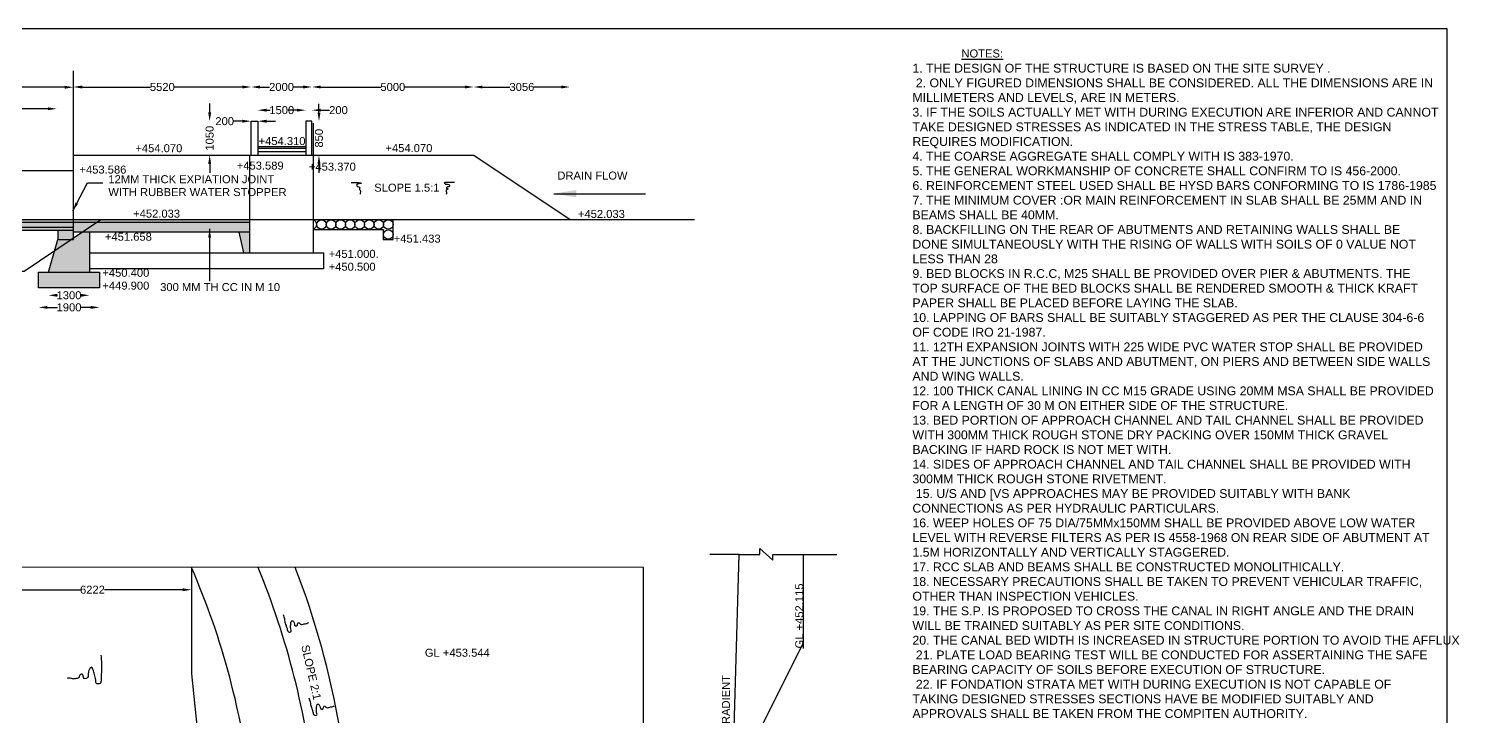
# Model space of a CAD drawing. Header units: millimetres. Extents: x 2030163 to 2138492, y 45478603 to 45539155.
# Drawn here: x 2093793 to 2138492, y 45517659 to 45539155 of the extents above; entities that cross this region are included whole.
import ezdxf

# ---------------------------------------------------------------- set-up
doc = ezdxf.new("R2010")
doc.units = ezdxf.units.MM
doc.header["$MEASUREMENT"] = 0
doc.layers.add('DRAWING', color=2, linetype='Continuous')
doc.layers.add('TEXT', color=7, linetype='Continuous')
doc.styles.get("Standard").update_dxf_attribs({"font": 'arial.ttf', "height": 250})
doc.dimstyles.get("Standard").update_dxf_attribs({"dimtxt": 300, "dimasz": 275, "dimexe": 0.18, "dimexo": 0.0625, "dimgap": 0.09, "dimtad": 0, "dimdec": 0, "dimzin": 0, "dimdsep": 46, "dimtxsty": 'Standard', "dimcen": 0.09, "dimse1": 1, "dimse2": 1, "dimadec": 0, "dimazin": 0, "dimtfac": 1, "dimtdec": 0, "dimtofl": 0, "dimtmove": 0, "dimatfit": 3, "dimfxl": 1, "dimtolj": 1, "dimtzin": 0, "dimarcsym": 0})

# ---------------------------------------------------------------- blocks, each defined once
blk = doc.blocks.new('*D59')
at = {"layer": 'Defpoints', "color": 0, "transparency": 16777216}
for p in [(2095194, 45537323), (2062902, 45534719), (2095194, 45534719)]:
    blk.add_point(p, dxfattribs=at)
at = {"layer": 'TEXT', "color": 0, "lineweight": -2, "transparency": 16777216}
for p, q in [((2063177, 45537323), (2078578, 45537323)), ((2094919, 45537323), (2079518, 45537323))]:
    blk.add_line(p, q, dxfattribs=at)
at = {"layer": 'TEXT', "color": 0, "transparency": 16777216}
for points in [[(2063177, 45537368), (2063177, 45537277), (2062902, 45537323)], [(2094919, 45537368), (2094919, 45537277), (2095194, 45537323)]]:
    blk.add_solid(points, dxfattribs=at)
at = {"layer": 'TEXT', "color": 0, "transparency": 16777216, "insert": (2079048, 45537323), "char_height": 250, "attachment_point": 5}
blk.add_mtext('\\A1;32400', dxfattribs=at)
blk = doc.blocks.new('*D64')
at = {"layer": 'Defpoints', "color": 0, "transparency": 16777216}
for p in [(2084943, 45536650), (2094669, 45536650), (2094669, 45536649)]:
    blk.add_point(p, dxfattribs=at)
at = {"layer": 'TEXT', "color": 0, "lineweight": -2, "transparency": 16777216}
for p, q in [((2085218, 45536649), (2089433, 45536649)), ((2094394, 45536649), (2090179, 45536649))]:
    blk.add_line(p, q, dxfattribs=at)
at = {"layer": 'TEXT', "color": 0, "transparency": 16777216}
for points in [[(2085218, 45536695), (2085218, 45536604), (2084943, 45536649)], [(2094394, 45536695), (2094394, 45536604), (2094669, 45536649)]]:
    blk.add_solid(points, dxfattribs=at)
at = {"layer": 'TEXT', "color": 0, "transparency": 16777216, "insert": (2089806, 45536649), "char_height": 250, "attachment_point": 5}
blk.add_mtext('\\A1;9800', dxfattribs=at)
blk = doc.blocks.new('*D65')
at = {"layer": 'Defpoints', "color": 0, "transparency": 16777216}
for p in [(2100746, 45536261), (2099449, 45535200), (2100746, 45535200)]:
    blk.add_point(p, dxfattribs=at)
at = {"layer": 'TEXT', "color": 0, "lineweight": -2, "transparency": 16777216}
for p, q in [((2099449, 45536536), (2099449, 45536811)), ((2099449, 45534925), (2099449, 45534650))]:
    blk.add_line(p, q, dxfattribs=at)
at = {"layer": 'TEXT', "color": 0, "transparency": 16777216}
for points in [[(2099403, 45536536), (2099495, 45536536), (2099449, 45536261)], [(2099403, 45534925), (2099495, 45534925), (2099449, 45535200)]]:
    blk.add_solid(points, dxfattribs=at)
at = {"layer": 'TEXT', "color": 0, "transparency": 16777216, "insert": (2099449, 45535730), "char_height": 250, "attachment_point": 5, "rotation": 90}
blk.add_mtext('\\A1;1050', dxfattribs=at)
blk = doc.blocks.new('*D66')
at = {"layer": 'Defpoints', "color": 0, "transparency": 16777216}
for p in [(2100746, 45536261), (2100951, 45536261), (2100951, 45536261)]:
    blk.add_point(p, dxfattribs=at)
at = {"layer": 'TEXT', "color": 0, "lineweight": -2, "transparency": 16777216}
for p, q in [((2100471, 45536261), (2100196, 45536261)), ((2101226, 45536261), (2101501, 45536261))]:
    blk.add_line(p, q, dxfattribs=at)
at = {"layer": 'TEXT', "color": 0, "transparency": 16777216}
for points in [[(2100471, 45536307), (2100471, 45536215), (2100746, 45536261)], [(2101226, 45536307), (2101226, 45536215), (2100951, 45536261)]]:
    blk.add_solid(points, dxfattribs=at)
at = {"layer": 'TEXT', "color": 0, "transparency": 16777216, "insert": (2099918, 45536261), "char_height": 250, "attachment_point": 5}
blk.add_mtext('\\A1;200', dxfattribs=at)
blk = doc.blocks.new('*D67')
at = {"layer": 'Defpoints', "color": 0, "transparency": 16777216}
for p in [(2102451, 45536606), (2100951, 45535464), (2102451, 45535464)]:
    blk.add_point(p, dxfattribs=at)
at = {"layer": 'TEXT', "color": 0, "lineweight": -2, "transparency": 16777216}
for p, q in [((2101226, 45536606), (2101340, 45536606)), ((2102176, 45536606), (2102063, 45536606))]:
    blk.add_line(p, q, dxfattribs=at)
at = {"layer": 'TEXT', "color": 0, "transparency": 16777216}
for points in [[(2101226, 45536652), (2101226, 45536560), (2100951, 45536606)], [(2102176, 45536652), (2102176, 45536560), (2102451, 45536606)]]:
    blk.add_solid(points, dxfattribs=at)
at = {"layer": 'TEXT', "color": 0, "transparency": 16777216, "insert": (2101701, 45536606), "char_height": 250, "attachment_point": 5}
blk.add_mtext('\\A1;1500', dxfattribs=at)
blk = doc.blocks.new('*D68')
at = {"layer": 'Defpoints', "color": 0, "transparency": 16777216}
for p in [(2102645, 45536606), (2102451, 45536257), (2102645, 45536257)]:
    blk.add_point(p, dxfattribs=at)
at = {"layer": 'TEXT', "color": 0, "lineweight": -2, "transparency": 16777216}
for p, q in [((2102176, 45536606), (2101901, 45536606)), ((2102920, 45536606), (2103195, 45536606))]:
    blk.add_line(p, q, dxfattribs=at)
at = {"layer": 'TEXT', "color": 0, "transparency": 16777216}
for points in [[(2102176, 45536652), (2102176, 45536560), (2102451, 45536606)], [(2102920, 45536652), (2102920, 45536560), (2102645, 45536606)]]:
    blk.add_solid(points, dxfattribs=at)
at = {"layer": 'TEXT', "color": 0, "transparency": 16777216, "insert": (2103473, 45536606), "char_height": 250, "attachment_point": 5}
blk.add_mtext('\\A1;200', dxfattribs=at)
blk = doc.blocks.new('*D69')
at = {"layer": 'Defpoints', "color": 0, "transparency": 16777216}
for p in [(2102697, 45536257), (2102864, 45536257), (2102697, 45535200)]:
    blk.add_point(p, dxfattribs=at)
at = {"layer": 'TEXT', "color": 0, "lineweight": -2, "transparency": 16777216}
for p, q in [((2102864, 45536532), (2102864, 45536807)), ((2102864, 45534925), (2102864, 45534650))]:
    blk.add_line(p, q, dxfattribs=at)
at = {"layer": 'TEXT', "color": 0, "transparency": 16777216}
for points in [[(2102818, 45536532), (2102910, 45536532), (2102864, 45536257)], [(2102818, 45534925), (2102910, 45534925), (2102864, 45535200)]]:
    blk.add_solid(points, dxfattribs=at)
at = {"layer": 'TEXT', "color": 0, "transparency": 16777216, "insert": (2102864, 45535729), "char_height": 250, "attachment_point": 5, "rotation": 90}
blk.add_mtext('\\A1;850', dxfattribs=at)
blk = doc.blocks.new('*D78')
at = {"layer": 'Defpoints', "color": 0, "transparency": 16777216}
for p in [(2094412, 45531544), (2095697, 45531544), (2095697, 45530820)]:
    blk.add_point(p, dxfattribs=at)
at = {"layer": 'TEXT', "color": 0, "lineweight": -2, "transparency": 16777216}
for p, q in [((2094687, 45530820), (2094693, 45530820)), ((2095422, 45530820), (2095415, 45530820))]:
    blk.add_line(p, q, dxfattribs=at)
at = {"layer": 'TEXT', "color": 0, "transparency": 16777216}
for points in [[(2094687, 45530866), (2094687, 45530774), (2094412, 45530820)], [(2095422, 45530866), (2095422, 45530774), (2095697, 45530820)]]:
    blk.add_solid(points, dxfattribs=at)
at = {"layer": 'TEXT', "color": 0, "transparency": 16777216, "insert": (2095054, 45530820), "char_height": 250, "attachment_point": 5}
blk.add_mtext('\\A1;1300', dxfattribs=at)
blk = doc.blocks.new('*D79')
at = {"layer": 'Defpoints', "color": 0, "transparency": 16777216}
for p in [(2094104, 45531048), (2096009, 45531048), (2094104, 45530442)]:
    blk.add_point(p, dxfattribs=at)
at = {"layer": 'TEXT', "color": 0, "lineweight": -2, "transparency": 16777216}
for p, q in [((2094379, 45530442), (2094695, 45530442)), ((2095734, 45530442), (2095418, 45530442))]:
    blk.add_line(p, q, dxfattribs=at)
at = {"layer": 'TEXT', "color": 0, "transparency": 16777216}
for points in [[(2094379, 45530488), (2094379, 45530396), (2094104, 45530442)], [(2095734, 45530488), (2095734, 45530396), (2096009, 45530442)]]:
    blk.add_solid(points, dxfattribs=at)
at = {"layer": 'TEXT', "color": 0, "transparency": 16777216, "insert": (2095056, 45530442), "char_height": 250, "attachment_point": 5}
blk.add_mtext('\\A1;1900', dxfattribs=at)
blk = doc.blocks.new('*D86')
at = {"layer": 'Defpoints', "color": 0, "transparency": 16777216}
for p in [(2092691, 45521618), (2098883, 45521618), (2098883, 45521617)]:
    blk.add_point(p, dxfattribs=at)
at = {"layer": 'TEXT', "color": 0, "lineweight": -2, "transparency": 16777216}
for p, q in [((2092966, 45521617), (2095414, 45521617)), ((2098608, 45521617), (2096160, 45521617))]:
    blk.add_line(p, q, dxfattribs=at)
at = {"layer": 'TEXT', "color": 0, "transparency": 16777216}
for points in [[(2092966, 45521663), (2092966, 45521571), (2092691, 45521617)], [(2098608, 45521663), (2098608, 45521571), (2098883, 45521617)]]:
    blk.add_solid(points, dxfattribs=at)
at = {"layer": 'TEXT', "color": 0, "transparency": 16777216, "insert": (2095787, 45521617), "char_height": 250, "attachment_point": 5}
blk.add_mtext('\\A1;6222', dxfattribs=at)
blk = doc.blocks.new('*D181')
at = {"layer": 'Defpoints', "color": 0, "transparency": 16777216}
for p in [(2095194, 45537323), (2100746, 45537330), (2100746, 45536261)]:
    blk.add_point(p, dxfattribs=at)
at = {"layer": 'TEXT', "color": 0, "lineweight": -2, "transparency": 16777216}
for p, q in [((2095469, 45537330), (2097597, 45537330)), ((2100471, 45537330), (2098343, 45537330))]:
    blk.add_line(p, q, dxfattribs=at)
at = {"layer": 'TEXT', "color": 0, "transparency": 16777216}
for points in [[(2095469, 45537376), (2095469, 45537284), (2095194, 45537330)], [(2100471, 45537376), (2100471, 45537284), (2100746, 45537330)]]:
    blk.add_solid(points, dxfattribs=at)
at = {"layer": 'TEXT', "color": 0, "transparency": 16777216, "insert": (2097970, 45537330), "char_height": 250, "attachment_point": 5}
blk.add_mtext('\\A1;5520', dxfattribs=at)
blk = doc.blocks.new('*D182')
at = {"layer": 'Defpoints', "color": 0, "transparency": 16777216}
for p in [(2102645, 45537330), (2100746, 45536261), (2102645, 45536261)]:
    blk.add_point(p, dxfattribs=at)
at = {"layer": 'TEXT', "color": 0, "lineweight": -2, "transparency": 16777216}
for p, q in [((2101021, 45537330), (2101320, 45537330)), ((2102370, 45537330), (2102070, 45537330))]:
    blk.add_line(p, q, dxfattribs=at)
at = {"layer": 'TEXT', "color": 0, "transparency": 16777216}
for points in [[(2101021, 45537376), (2101021, 45537284), (2100746, 45537330)], [(2102370, 45537376), (2102370, 45537284), (2102645, 45537330)]]:
    blk.add_solid(points, dxfattribs=at)
at = {"layer": 'TEXT', "color": 0, "transparency": 16777216, "insert": (2101695, 45537330), "char_height": 250, "attachment_point": 5}
blk.add_mtext('\\A1;2000', dxfattribs=at)
blk = doc.blocks.new('*D183')
at = {"layer": 'Defpoints', "color": 0, "transparency": 16777216}
for p in [(2102645, 45537330), (2107697, 45537330), (2107697, 45535200)]:
    blk.add_point(p, dxfattribs=at)
at = {"layer": 'TEXT', "color": 0, "lineweight": -2, "transparency": 16777216}
for p, q in [((2102920, 45537330), (2104798, 45537330)), ((2107422, 45537330), (2105544, 45537330))]:
    blk.add_line(p, q, dxfattribs=at)
at = {"layer": 'TEXT', "color": 0, "transparency": 16777216}
for points in [[(2102920, 45537376), (2102920, 45537284), (2102645, 45537330)], [(2107422, 45537376), (2107422, 45537284), (2107697, 45537330)]]:
    blk.add_solid(points, dxfattribs=at)
at = {"layer": 'TEXT', "color": 0, "transparency": 16777216, "insert": (2105171, 45537330), "char_height": 250, "attachment_point": 5}
blk.add_mtext('\\A1;5000', dxfattribs=at)
blk = doc.blocks.new('*D184')
at = {"layer": 'Defpoints', "color": 0, "transparency": 16777216}
for p in [(2110710, 45537330), (2107697, 45535200), (2110710, 45533190)]:
    blk.add_point(p, dxfattribs=at)
at = {"layer": 'TEXT', "color": 0, "lineweight": -2, "transparency": 16777216}
for p, q in [((2107972, 45537330), (2108830, 45537330)), ((2110435, 45537330), (2109577, 45537330))]:
    blk.add_line(p, q, dxfattribs=at)
at = {"layer": 'TEXT', "color": 0, "transparency": 16777216}
for points in [[(2107972, 45537376), (2107972, 45537284), (2107697, 45537330)], [(2110435, 45537376), (2110435, 45537284), (2110710, 45537330)]]:
    blk.add_solid(points, dxfattribs=at)
at = {"layer": 'TEXT', "color": 0, "transparency": 16777216, "insert": (2109204, 45537330), "char_height": 250, "attachment_point": 5}
blk.add_mtext('\\A1;3056', dxfattribs=at)

msp = doc.modelspace()

# ---------------------------------------------------------------- hatches: boundary and pattern name
at = {"layer": 'DRAWING'}
h = msp.add_hatch(dxfattribs=at)
h.set_pattern_fill('AR-CONC', color=0, scale=50, style=0)
h.set_pattern_definition([(50, (0, 0), (358.6300913, -31.3760675), [37.5, -412.5]), (355, (0, 0), (-69.3756668, 376.0960669), [30, -330]), (100.4514, (29.9, -2.6), (289.2546909, 344.719771), [31.870095, -350.571056]), (46.1842, (0, 100), (533.6205243, -82.759507), [56.25, -618.75]), (96.6356, (44.47, 93.1), (467.331353, 487.0589355), [47.805144, -525.8565]), (351.1842, (0, 100), (467.3309726, 487.0593005), [45, -495]), (21, (50, 75), (298.453526, -201.3094453), [37.5, -412.5]), (326, (50, 75), (121.657666, 362.5750225), [30, -330]), (71.4514, (74.87, 58.22), (420.1113143, 161.2652484), [31.870095, -350.571056]), (37.5, (0, 0), (6.07992766, 166.4469269), [0, -326, 0, -335, 0, -331.25]), (7.5, (0, 0), (131.5347687, 197.20585594), [0, -191, 0, -318.5, 0, -126.25]), (327.5, (-111.5, 0), (266.9112181, -11.27743587), [0, -125, 0, -390, 0, -517.5]), (317.5, (-161.5, 0), (291.5930847, 50.0524912), [0, -162.5, 0, -259, 0, -367.5])])
h.paths.add_polyline_path([(2095194.5, 45533189.5), (2084444.3, 45533189.5), (2084444.3, 45533101.6), (2095194.5, 45533101.6)])
h.paths.add_polyline_path([(2095194.5, 45533101.6), (2084444.3, 45533101.6), (2084444.3, 45532947), (2095194.5, 45532947)])
h.paths.add_polyline_path([(2095194.5, 45532947), (2084444.3, 45532947), (2084444.3, 45532855.6), (2084932.9, 45532855.6), (2095194.5, 45532855.6)])
h.paths.add_polyline_path([(2096053.8, 45533189.5), (2095194.5, 45533189.5), (2095194.5, 45533101.6), (2095923.2, 45533101.6)])
h.paths.add_polyline_path([(2095923.2, 45533101.6), (2095194.5, 45533101.6), (2095194.5, 45532797.9), (2095471.9, 45532797.9)])
h.paths.add_polyline_path([(2095194.5, 45532855.6), (2094709.2, 45532855.6), (2094709.2, 45532561.4), (2095120.5, 45532561.4), (2095194.5, 45532611.2)])
h.paths.add_polyline_path([(2095120.5, 45532561.4), (2094709.2, 45532561.4), (2094608.5, 45532216.8)], flags=16)
h.paths.add_polyline_path([(2095696.7, 45532797.9), (2095471.9, 45532797.9), (2095194.5, 45532611.2), (2095194.5, 45532561.4), (2095120.5, 45532561.4), (2094608.5, 45532216.8), (2094411.9, 45531543.9), (2095696.7, 45531543.9)])
h.paths.add_polyline_path([(2096008.9, 45531543.9), (2095696.7, 45531543.9), (2094103.8, 45531543.9), (2094103.8, 45531048.1), (2096008.9, 45531048.1)])
h.paths.add_polyline_path([(2100697.1, 45533101.6), (2095923.2, 45533101.6), (2095471.9, 45532797.9), (2095696.7, 45532797.9), (2100697.1, 45532797.9)])
h.paths.add_polyline_path([(2100697.1, 45533189.5), (2096053.8, 45533189.5), (2095923.2, 45533101.6), (2100697.1, 45533101.6)])
h.paths.add_polyline_path([(2100697.1, 45532797.9), (2100360.8, 45532797.9), (2100508.3, 45532147.9), (2100697.1, 45532147.9)])

# ---------------------------------------------------------------- linework, layer by layer
at = {"layer": 'DRAWING', "color": 0}
msp.add_lwpolyline([(2030162.8, 45539155.2), (2138101.6, 45539155.2), (2138101.6, 45478603.2), (2030162.8, 45478603.2)], close=True, dxfattribs=at)
for points in [[(2094709.2, 45532855.6), (2094709.2, 45532561.4), (2095194.5, 45532561.4), (2095194.5, 45537838.6)], [(2100745.8, 45535200), (2100745.8, 45536260.8), (2100951.4, 45536260.8), (2100951.4, 45535200)], [(2102644.5, 45535200), (2102644.5, 45536257.4), (2102451.4, 45536257.4), (2102451.4, 45535200)], [(2102697, 45532147.9), (2102697, 45536204.8)], [(2102451.4, 45535464.3), (2100951.4, 45535464.3)], [(2100951.4, 45535415), (2102451.4, 45535415)], [(2095194.5, 45535200), (2107697, 45535200), (2110710.2, 45533189.5)], [(2100697.1, 45535200), (2100697.1, 45532147.9)], [(2100951.4, 45535314.5), (2102451.4, 45535314.5)], [(2062901.7, 45534718.8), (2095194.5, 45534718.8)], [(2039690.9, 45533189.5), (2114591.9, 45533189.5)], [(2063517.4, 45532205.8), (2064479.3, 45531570.8), (2067464.8, 45531570.8), (2071581.7, 45527423.6), (2086544.6, 45527423.6), (2090671.1, 45531573.8), (2093653, 45531573.8), (2096053.8, 45533189.5)], [(2102697, 45532873.2), (2104870.1, 45532873.2), (2104870.1, 45532566), (2105179.2, 45532566), (2105179.2, 45533189.5)], [(2054655.4, 45533101.6), (2100697.1, 45533101.6)], [(2062901.7, 45532947), (2095194.5, 45532947)], [(2062901.7, 45532855.6), (2095194.5, 45532855.6)], [(2095696.7, 45532797.9), (2095696.7, 45531543.9), (2096008.9, 45531543.9), (2096008.9, 45531048.1), (2094103.8, 45531048.1), (2094103.8, 45531543.9), (2095696.7, 45531543.9)], [(2100697.1, 45532797.9), (2095194.5, 45532797.9)], [(2100360.8, 45532797.9), (2100508.3, 45532147.9)], [(2094411.9, 45531543.9), (2094709.2, 45532561.4)], [(2095696.7, 45532147.9), (2103006.5, 45532147.9), (2103006.5, 45531650.7), (2095696.7, 45531650.7)], [(2115992.5, 45522715.5), (2116636.3, 45522715.5), (2116636.3, 45522909), (2117042.1, 45522544.1), (2117042.1, 45522713.7), (2119039.3, 45522713.7)], [(2116017.1, 45486758.2), (2115727.4, 45497256.7), (2115692.4, 45512227.3), (2115992.5, 45522715.5), (2115070.1, 45522715.5)], [(2117994.5, 45522713.7), (2117994.5, 45519783)], [(2042192.2, 45522322.5), (2042192.2, 45487155.4), (2113006.7, 45487155.4), (2113006.7, 45522308.8), (2042192.2, 45522322.5)], [(2098882.9, 45522311.6), (2098882.9, 45518986), (2099546.1, 45512522.1)], [(2117994.5, 45519948), (2115973.8, 45515915.4), (2115973.8, 45513918.1), (2117780.1, 45511237), (2117780.1, 45505051)]]:
    msp.add_lwpolyline(points, dxfattribs=at)
for centre in [(2102944.4, 45533032.1), (2103242.4, 45533032.1), (2103540.4, 45533032.1), (2103838.5, 45533032.1), (2104136.5, 45533032.1), (2104434.5, 45533032.1), (2104732.6, 45533032.1), (2105030.6, 45533032.1), (2105030.6, 45532718.9)]:
    msp.add_circle(centre, 149, dxfattribs=at)
for centre, radius, start, end in [((2102644.7, 45533032.1), 149, 290.56757, 69.43243), ((2076855.1, 45512730.3), 24021.3, 6.16041, 23.50718), ((2077071.4, 45512552.1), 25811, 6.21615, 22.21596), ((2077437.2, 45512758.8), 26469.2, 9.87321, 21.15401)]:
    msp.add_arc(centre, radius, start, end, dxfattribs=at)
at = {"layer": 'TEXT', "color": 0}
for points in [[(2103869.9, 45534343.9), (2103996.8, 45534343.9), (2104097.9, 45534343.9), (2104192.3, 45534318.8), (2104034.2, 45534266.1), (2104064.8, 45534225.1), (2104137.2, 45534189.5), (2104126.2, 45534153.1), (2104132.3, 45534116.3), (2104158.7, 45534088.1), (2104150.1, 45534015.2), (2104152, 45533979.7)], [(2107101.3, 45534340.5), (2106949.9, 45534345.4), (2106855.6, 45534343.5), (2106778, 45534328.7), (2106815.3, 45534298.3), (2106880.2, 45534291.4), (2106943.1, 45534258), (2106943.1, 45534226.6), (2106885.1, 45534206), (2106850.7, 45534193.2), (2106844.8, 45534168.7), (2106868.4, 45534158.8), (2106896.9, 45534147.1), (2106870.3, 45534123.5), (2106836, 45534105.8), (2106842.8, 45534043), (2106836, 45533970.3)], [(2101742.7, 45520840.4), (2101781.7, 45520710), (2101796.5, 45520628), (2101808.6, 45520572.9), (2101834.2, 45520496.3), (2101866.5, 45520403.6), (2101906.8, 45520304.1), (2101994.2, 45520310.8), (2101994.2, 45520355.2), (2101976.8, 45520438.5), (2101984.8, 45520547.4), (2101998.3, 45520629.4), (2102015.8, 45520646.9), (2102097.8, 45520542), (2102112.6, 45520495), (2102132.8, 45520489.6), (2102174.5, 45520486.9), (2102197.4, 45520551.4), (2102214.9, 45520586.4), (2102274.1, 45520552.8), (2102295.6, 45520536.6), (2102396.5, 45520548.7), (2102516.2, 45520578.3), (2102532.3, 45520589.1)], [(2096051.6, 45519577.2), (2096067.5, 45519041.7), (2096054.3, 45518798.8), (2096031.8, 45518689.1), (2095900.8, 45518698.4), (2095891.5, 45518790.9), (2095846.4, 45518970), (2095804.1, 45519124.7), (2095753.8, 45519196.1), (2095692.9, 45519139.2), (2095666.4, 45519054.6), (2095650.6, 45518943.5), (2095637.3, 45518876.1), (2095529.2, 45518844.8), (2095496.1, 45518925.1), (2095470.4, 45518980.6), (2095393.3, 45518949.1), (2095359.4, 45518868), (2095270.7, 45518839), (2095166.3, 45518837.3), (2095092.5, 45518856.4), (2094993.1, 45518845.6)], [(2102549.1, 45518239.4), (2102588.1, 45518109), (2102602.9, 45518027), (2102615, 45517971.9), (2102640.6, 45517895.3), (2102672.9, 45517802.5), (2102713.2, 45517703), (2102800.7, 45517709.8), (2102800.7, 45517754.1), (2102783.2, 45517837.5), (2102791.3, 45517946.3), (2102804.7, 45518028.3), (2102822.2, 45518045.8), (2102904.3, 45517941), (2102919.1, 45517893.9), (2102939.2, 45517888.5), (2102980.9, 45517885.8), (2103003.8, 45517950.4), (2103021.3, 45517985.3), (2103080.5, 45517951.7), (2103102, 45517935.6), (2103202.9, 45517947.7), (2103322.6, 45517977.3), (2103338.8, 45517988)]]:
    msp.add_spline(points, degree=3, dxfattribs=at)

# ---------------------------------------------------------------- texts
for s, p in [('%%UNOTES:', (2122934.5, 45538252.9)), ('+454.070', (2097128.1, 45535292.1)), ('+454.310', (2100976.4, 45535515.3)), ('+454.070', (2104940.1, 45535295.4)), ('+453.589', (2100294.5, 45534748.3)), ('+453.370', (2102548.7, 45534714.9)), ('+453.586', (2095380.6, 45534623.7)), ('12MM THICK EXPIATION JOINT ', (2096284, 45534322.9)), ('DRAIN FLOW ', (2110311.6, 45534436.7)), ('WITH RUBBER WATER STOPPER ', (2096284, 45533921.3)), ('SLOPE 1.5:1', (2104590.2, 45534059.2)), ('+452.033', (2097057.8, 45533247.6)), ('+452.033', (2110954, 45533237.3)), ('+451.658', (2096176.4, 45532525.6)), ('+451.433', (2105198.9, 45532466.8)), ('+451.000.', (2103166.3, 45531989.6)), ('+450.500', (2103166.3, 45531588)), ('+450.400', (2096097, 45531398.8)), ('+449.900', (2096097, 45530997.2)), ('300 MM TH CC IN M 10', (2097902.5, 45530952)), ('GL +453.544', (2106171.2, 45519523.6))]:
    msp.add_text(s, height=250, dxfattribs=at).set_placement(p)
for s, rotation, p in [('GL +452.115', 90, (2117994.5, 45519783)), ('SLOPE 2:1', 282.80496, (2102309.2, 45519860.2)), ('1 IN 33 GRADIENT ', 90, (2115701.7, 45515925.6))]:
    msp.add_text(s, height=250, rotation=rotation, dxfattribs=at).set_placement(p)
at = {"layer": 'TEXT', "color": 0, "insert": (2121404.1, 45538055.6), "char_height": 275, "width": 16398.21, "attachment_point": 1}
msp.add_mtext('1. THE DESIGN OF THE STRUCTURE IS BASED ON THE SITE SURVEY .\\P 2. ONLY FIGURED DIMENSIONS SHALL BE CONSIDERED. ALL THE DIMENSIONS ARE IN MILLIMETERS AND LEVELS, ARE IN METERS. \\P3. IF THE SOILS ACTUALLY MET WITH DURING EXECUTION ARE INFERIOR AND CANNOT TAKE DESIGNED STRESSES AS INDICATED IN THE STRESS TABLE, THE DESIGN REQUIRES MODIFICATION. \\P4. THE COARSE AGGREGATE SHALL COMPLY WITH IS 383-1970. \\P5. THE GENERAL WORKMANSHIP OF CONCRETE SHALL CONFIRM TO IS 456-2000. \\P6. REINFORCEMENT STEEL USED SHALL BE HYSD BARS CONFORMING TO IS 1786-1985 \\P7. THE MINIMUM COVER :OR MAIN REINFORCEMENT IN SLAB SHALL BE 25MM AND IN BEAMS SHALL BE 40MM. \\P8. BACKFILLING ON THE REAR OF ABUTMENTS AND RETAINING WALLS SHALL BE DONE SIMULTANEOUSLY WITH THE RISING OF WALLS WITH SOILS OF 0 VALUE NOT LESS THAN 28 \\P9. BED BLOCKS IN R.C.C, M25 SHALL BE PROVIDED OVER PIER & ABUTMENTS. THE TOP SURFACE OF THE BED BLOCKS SHALL BE RENDERED SMOOTH & THICK KRAFT PAPER SHALL BE PLACED BEFORE LAYING THE SLAB. \\P10. LAPPING OF BARS SHALL BE SUITABLY STAGGERED AS PER THE CLAUSE 304-6-6 OF CODE IRO 21-1987. \\P11. 12TH EXPANSION JOINTS WITH 225 WIDE PVC WATER STOP SHALL BE PROVIDED AT THE JUNCTIONS OF SLABS AND ABUTMENT, ON PIERS AND BETWEEN SIDE WALLS AND WING WALLS. \\P12. 100 THICK CANAL LINING IN CC M15 GRADE USING 20MM MSA SHALL BE PROVIDED FOR A LENGTH OF 30 M ON EITHER SIDE OF THE STRUCTURE. \\P13. BED PORTION OF APPROACH CHANNEL AND TAIL CHANNEL SHALL BE PROVIDED WITH 300MM THICK ROUGH STONE DRY PACKING OVER 150MM THICK GRAVEL BACKING IF HARD ROCK IS NOT MET WITH. \\P14. SIDES OF APPROACH CHANNEL AND TAIL CHANNEL SHALL BE PROVIDED WITH 300MM THICK ROUGH STONE RIVETMENT.\\P 15. U/S AND [VS APPROACHES MAY BE PROVIDED SUITABLY WITH BANK CONNECTIONS AS PER HYDRAULIC PARTICULARS. \\P16. WEEP HOLES OF 75 DIA/75MMx150MM SHALL BE PROVIDED ABOVE LOW WATER LEVEL WITH REVERSE FILTERS AS PER IS 4558-1968 ON REAR SIDE OF ABUTMENT AT 1.5M HORIZONTALLY AND VERTICALLY STAGGERED. \\P17. RCC SLAB AND BEAMS SHALL BE CONSTRUCTED MONOLITHICALLY. \\P18. NECESSARY PRECAUTIONS SHALL BE TAKEN TO PREVENT VEHICULAR TRAFFIC, OTHER THAN INSPECTION VEHICLES. \\P19. THE S.P. IS PROPOSED TO CROSS THE CANAL IN RIGHT ANGLE AND THE DRAIN WILL BE TRAINED SUITABLY AS PER SITE CONDITIONS. \\P20. THE CANAL BED WIDTH IS INCREASED IN STRUCTURE PORTION TO AVOID THE AFFLUX\\P 21. PLATE LOAD BEARING TEST WILL BE CONDUCTED FOR ASSERTAINING THE SAFE BEARING CAPACITY OF SOILS BEFORE EXECUTION OF STRUCTURE.\\P 22. IF FONDATION STRATA MET WITH DURING EXECUTION IS NOT CAPABLE OF TAKING DESIGNED STRESSES SECTIONS HAVE BE MODIFIED SUITABLY AND APPROVALS SHALL BE TAKEN FROM THE COMPITEN AUTHORITY.\\P 23. THE DESIGN MIX AS SHOWN IN THE REFERENCE DRAWING FOR VARIOUS COMPONENTS SHALL BE FOLLOWED DURING THE EXECUTION. ', dxfattribs=at)

# ---------------------------------------------------------------- dimensions: what is measured, and where the dimension line sits
at = {"layer": 'TEXT', "color": 0}
for base, p1, p2, text, picture, middle in [((2095194.5, 45537322.6), (2062901.7, 45534718.8), (2095194.5, 45534718.8), '32400', '*D59', (2079048.1, 45537322.6)), ((2100745.8, 45537329.9), (2095194.5, 45537322.6), (2100745.8, 45536260.8), '5520', '*D181', (2097970.1, 45537329.9)), ((2102644.5, 45537329.9), (2100745.8, 45536260.8), (2102644.5, 45536260.8), '2000', '*D182', (2101695.2, 45537329.9)), ((2107697, 45537329.9), (2102644.5, 45537329.9), (2107697, 45535200), '5000', '*D183', (2105170.8, 45537329.9)), ((2110710.2, 45537329.9), (2107697, 45535200), (2110710.2, 45533189.5), '3056', '*D184', (2109203.6, 45537329.9)), ((2094668.8, 45536649.4), (2084942.9, 45536649.8), (2094668.8, 45536649.8), '9800', '*D64', (2089805.9, 45536649.4)), ((2102451.4, 45536606.2), (2100951.4, 45535464.3), (2102451.4, 45535464.3), '1500', '*D67', (2101701.4, 45536606.2)), ((2102644.5, 45536606.2), (2102451.4, 45536257.4), (2102644.5, 45536257.4), '200', '*D68', (2103472.5, 45536606.2)), ((2095696.7, 45530819.9), (2094411.9, 45531543.9), (2095696.7, 45531543.9), '1300', '*D78', (2095054.3, 45530819.9)), ((2094103.8, 45530442.1), (2096008.9, 45531048.1), (2094103.8, 45531048.1), '1900', '*D79', (2095056.4, 45530442.1)), ((2098882.9, 45521617.3), (2092691.1, 45521617.5), (2098882.9, 45521617.5), '6222', '*D86', (2095787, 45521617.3))]:
    dim = msp.add_linear_dim(base=base, p1=p1, p2=p2, text=text, dimstyle='Standard', dxfattribs=at)
    dim.commit()
    dim.dimension.update_dxf_attribs({"geometry": picture, "text_midpoint": middle})
for base, p1, p2, text, picture, middle in [((2099449.1, 45535200), (2100745.8, 45536260.8), (2100745.8, 45535200), '1050', '*D65', (2099449.1, 45535730.4)), ((2102864.3, 45536257.4), (2102697, 45535200), (2102697, 45536257.4), '850', '*D69', (2102864.3, 45535728.7))]:
    dim = msp.add_linear_dim(base=base, p1=p1, p2=p2, angle=90, text=text, dimstyle='Standard', dxfattribs=at)
    dim.commit()
    dim.dimension.update_dxf_attribs({"geometry": picture, "text_midpoint": middle})
dim = msp.add_linear_dim(base=(2100951.4, 45536260.8), p1=(2100745.8, 45536260.8), p2=(2100951.4, 45536260.8), text='200', dimstyle='Standard', dxfattribs=at)
dim.commit()
dim.dimension.update_dxf_attribs({"geometry": '*D66', "text_midpoint": (2099917.8, 45536260.8), "dimtype": 160})

# ---------------------------------------------------------------- leaders
for points, override in [([(2095170, 45533454.7), (2095630.8, 45534332.3), (2096110.4, 45534332.3)], {"dimgap": 0.09, "dimtad": 0}), ([(2110201.9, 45533995.4), (2113064.7, 45533995.4)], {"dimasz": 700, "dimgap": 0.09, "dimtad": 0}), ([(2099447.1, 45532898), (2099447.1, 45531260.8)], {"dimgap": 0.09, "dimtad": 0})]:
    msp.add_leader(points, dimstyle='Standard', override=override, dxfattribs=at)

doc.saveas('drawing.dxf')
